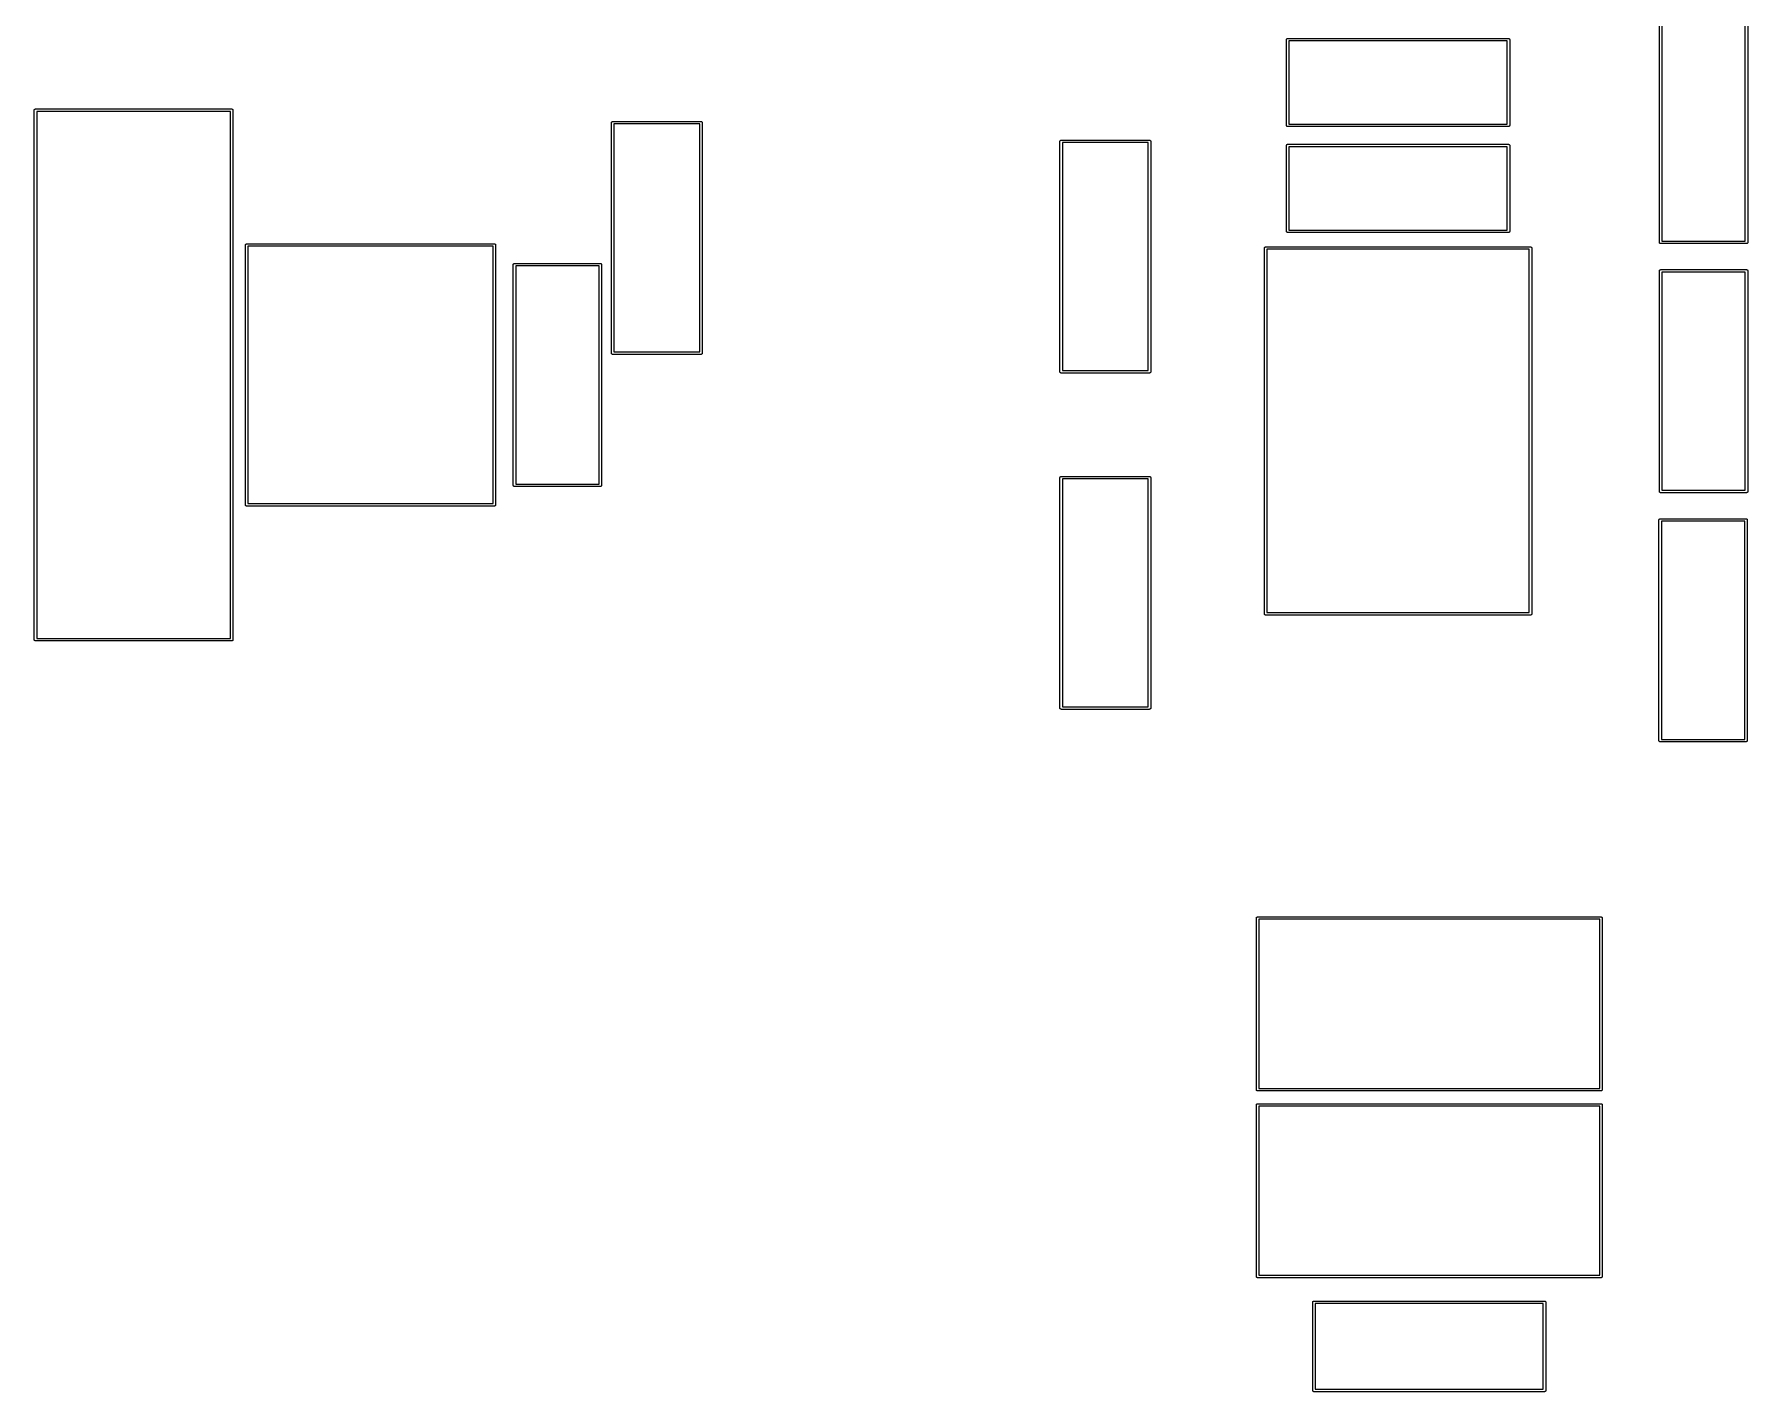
# Model space of a CAD drawing. Extents: x 104.9 to 182.6, y -105.1 to -62.1.
# Drawn here: x 104.91 to 139.84, y -103.8 to -76.11 of the extents above; entities that cross this region are included whole.
import ezdxf

# ---------------------------------------------------------------- set-up
doc = ezdxf.new("R2010")
doc.units = 0
doc.header["$MEASUREMENT"] = 0
doc.layers.add('BLACK', color=7, linetype='CONTINUOUS')

msp = doc.modelspace()

# ---------------------------------------------------------------- linework, layer by layer
at = {"layer": 'Black'}
for p, q in [((138.043, -80.355), (138.043, -75.855)), ((138.093, -75.88), (138.093, -80.33)), ((139.793, -80.33), (139.793, -75.88)), ((139.843, -75.855), (139.843, -80.355)), ((130.44, -76.2147), (130.441, -76.2126)), ((130.44, -76.2168), (130.44, -76.2147)), ((130.44, -76.219), (130.44, -76.2168)), ((130.44, -77.969), (130.44, -76.219)), ((130.441, -76.2126), (130.442, -76.2104)), ((130.442, -76.2104), (130.443, -76.2086)), ((130.443, -76.2065), (130.445, -76.2048)), ((130.443, -76.2086), (130.443, -76.2065)), ((130.445, -76.2048), (130.446, -76.2029)), ((130.446, -76.2029), (130.448, -76.2015)), ((130.448, -76.2015), (130.449, -76.1998)), ((130.449, -76.1998), (130.451, -76.1988)), ((130.451, -76.1988), (130.452, -76.1973)), ((130.452, -76.1973), (130.455, -76.1966)), ((130.455, -76.1966), (130.456, -76.1955)), ((130.456, -76.1955), (130.459, -76.1951)), ((130.459, -76.1951), (130.461, -76.1944)), ((130.461, -76.1944), (130.463, -76.1944)), ((130.463, -76.1944), (130.465, -76.194)), ((130.465, -76.194), (134.965, -76.194)), ((130.49, -76.244), (130.49, -77.944)), ((134.94, -76.244), (130.49, -76.244)), ((134.94, -77.944), (134.94, -76.244)), ((134.965, -76.194), (134.967, -76.1944)), ((134.967, -76.1944), (134.969, -76.1944)), ((134.969, -76.1944), (134.971, -76.1951)), ((134.971, -76.1951), (134.974, -76.1955)), ((134.974, -76.1955), (134.975, -76.1966)), ((134.975, -76.1966), (134.977, -76.1973)), ((134.977, -76.1973), (134.979, -76.1988)), ((134.979, -76.1988), (134.981, -76.1998)), ((134.981, -76.1998), (134.982, -76.2015)), ((134.982, -76.2015), (134.984, -76.2029)), ((134.984, -76.2029), (134.985, -76.2048)), ((134.985, -76.2048), (134.987, -76.2065)), ((134.987, -76.2065), (134.987, -76.2086)), ((134.987, -76.2086), (134.988, -76.2104)), ((134.988, -76.2104), (134.989, -76.2126)), ((134.989, -76.2126), (134.99, -76.2147)), ((134.99, -76.2147), (134.99, -76.2168)), ((134.99, -76.2168), (134.99, -76.219)), ((134.99, -76.219), (134.99, -77.969)), ((104.909, -77.6537), (104.91, -77.6516)), ((104.909, -77.6558), (104.909, -77.6537)), ((104.909, -77.658), (104.909, -77.6558)), ((104.909, -88.458), (104.909, -77.658)), ((104.91, -77.6516), (104.911, -77.6494)), ((104.911, -77.6494), (104.912, -77.6476)), ((104.912, -77.6455), (104.914, -77.6438)), ((104.912, -77.6476), (104.912, -77.6455)), ((104.914, -77.6438), (104.915, -77.6419)), ((104.915, -77.6419), (104.917, -77.6405)), ((104.917, -77.6405), (104.918, -77.6388)), ((104.918, -77.6388), (104.92, -77.6378)), ((104.92, -77.6378), (104.921, -77.6363)), ((104.921, -77.6363), (104.924, -77.6356)), ((104.924, -77.6356), (104.925, -77.6345)), ((104.925, -77.6345), (104.928, -77.6341)), ((104.928, -77.6341), (104.93, -77.6334)), ((104.93, -77.6334), (104.932, -77.6334)), ((104.932, -77.6334), (104.934, -77.633)), ((104.934, -77.633), (108.934, -77.633)), ((104.959, -77.683), (104.959, -88.433)), ((108.909, -77.683), (104.959, -77.683)), ((108.909, -88.433), (108.909, -77.683)), ((108.934, -77.633), (108.936, -77.6334)), ((108.936, -77.6334), (108.938, -77.6334)), ((108.938, -77.6334), (108.94, -77.6341)), ((108.94, -77.6341), (108.943, -77.6345)), ((108.943, -77.6345), (108.944, -77.6356)), ((108.944, -77.6356), (108.947, -77.6363)), ((108.947, -77.6363), (108.948, -77.6378)), ((108.948, -77.6378), (108.95, -77.6388)), ((108.95, -77.6388), (108.951, -77.6405)), ((108.951, -77.6405), (108.953, -77.6419)), ((108.953, -77.6419), (108.954, -77.6438)), ((108.954, -77.6438), (108.956, -77.6455)), ((108.956, -77.6455), (108.956, -77.6476)), ((108.956, -77.6476), (108.957, -77.6494)), ((108.957, -77.6494), (108.958, -77.6516)), ((108.958, -77.6516), (108.959, -77.6537)), ((108.959, -77.6537), (108.959, -77.6558)), ((108.959, -77.6558), (108.959, -77.658)), ((108.959, -77.658), (108.959, -88.458)), ((116.68, -77.9015), (116.682, -77.8998)), ((116.68, -77.9036), (116.68, -77.9015)), ((116.682, -77.8998), (116.683, -77.8979)), ((116.683, -77.8979), (116.685, -77.8965)), ((116.685, -77.8965), (116.686, -77.8948)), ((116.686, -77.8948), (116.688, -77.8938)), ((116.688, -77.8938), (116.689, -77.8923)), ((116.689, -77.8923), (116.692, -77.8916)), ((116.692, -77.8916), (116.693, -77.8905)), ((116.693, -77.8905), (116.696, -77.8901)), ((116.696, -77.8901), (116.698, -77.8894)), ((116.698, -77.8894), (116.7, -77.8894)), ((116.7, -77.8894), (116.702, -77.889)), ((116.702, -77.889), (118.502, -77.889)), ((118.502, -77.889), (118.504, -77.8894)), ((118.504, -77.8894), (118.506, -77.8894)), ((118.506, -77.8894), (118.508, -77.8901)), ((118.508, -77.8901), (118.511, -77.8905)), ((118.511, -77.8905), (118.512, -77.8916)), ((118.512, -77.8916), (118.514, -77.8923)), ((118.514, -77.8923), (118.516, -77.8938)), ((118.516, -77.8938), (118.518, -77.8948)), ((118.518, -77.8948), (118.519, -77.8965)), ((118.519, -77.8965), (118.521, -77.8979)), ((118.521, -77.8979), (118.522, -77.8998)), ((118.522, -77.8998), (118.524, -77.9015)), ((118.524, -77.9015), (118.524, -77.9036)), ((116.677, -77.9097), (116.678, -77.9076)), ((116.677, -77.9118), (116.677, -77.9097)), ((116.677, -77.914), (116.677, -77.9118)), ((116.677, -82.614), (116.677, -77.914)), ((116.678, -77.9076), (116.679, -77.9054)), ((116.679, -77.9054), (116.68, -77.9036)), ((116.727, -77.939), (116.727, -82.589)), ((118.477, -77.939), (116.727, -77.939)), ((118.477, -82.589), (118.477, -77.939)), ((118.524, -77.9036), (118.525, -77.9054)), ((118.525, -77.9054), (118.526, -77.9076)), ((118.526, -77.9076), (118.527, -77.9097)), ((118.527, -77.9097), (118.527, -77.9118)), ((118.527, -77.9118), (118.527, -77.914)), ((118.527, -77.914), (118.527, -82.614)), ((130.44, -77.9712), (130.44, -77.969)), ((130.44, -77.9733), (130.44, -77.9712)), ((130.441, -77.9754), (130.44, -77.9733)), ((130.442, -77.9776), (130.441, -77.9754)), ((130.443, -77.9794), (130.442, -77.9776)), ((130.443, -77.9815), (130.443, -77.9794)), ((130.445, -77.9832), (130.443, -77.9815)), ((130.446, -77.9851), (130.445, -77.9832)), ((130.448, -77.9865), (130.446, -77.9851)), ((130.449, -77.9882), (130.448, -77.9865)), ((130.451, -77.9892), (130.449, -77.9882)), ((130.452, -77.9907), (130.451, -77.9892)), ((130.455, -77.9914), (130.452, -77.9907)), ((130.456, -77.9925), (130.455, -77.9914)), ((130.459, -77.9929), (130.456, -77.9925)), ((130.461, -77.9936), (130.459, -77.9929)), ((130.463, -77.9936), (130.461, -77.9936)), ((130.465, -77.994), (130.463, -77.9936)), ((134.965, -77.994), (130.465, -77.994)), ((130.49, -77.944), (134.94, -77.944)), ((134.967, -77.9936), (134.965, -77.994)), ((134.969, -77.9936), (134.967, -77.9936)), ((134.971, -77.9929), (134.969, -77.9936)), ((134.974, -77.9925), (134.971, -77.9929)), ((134.975, -77.9914), (134.974, -77.9925)), ((134.977, -77.9907), (134.975, -77.9914)), ((134.979, -77.9892), (134.977, -77.9907)), ((134.981, -77.9882), (134.979, -77.9892)), ((134.982, -77.9865), (134.981, -77.9882)), ((134.984, -77.9851), (134.982, -77.9865)), ((134.985, -77.9832), (134.984, -77.9851)), ((134.987, -77.9815), (134.985, -77.9832)), ((134.988, -77.9776), (134.987, -77.9794)), ((134.987, -77.9794), (134.987, -77.9815)), ((134.989, -77.9754), (134.988, -77.9776)), ((134.99, -77.9733), (134.989, -77.9754)), ((134.99, -77.969), (134.99, -77.9712)), ((134.99, -77.9712), (134.99, -77.9733)), ((125.821, -78.2907), (125.822, -78.2886)), ((125.821, -78.2928), (125.821, -78.2907)), ((125.821, -78.295), (125.821, -78.2928)), ((125.821, -82.995), (125.821, -78.295)), ((125.822, -78.2886), (125.823, -78.2864)), ((125.823, -78.2864), (125.824, -78.2846)), ((125.824, -78.2825), (125.826, -78.2808)), ((125.824, -78.2846), (125.824, -78.2825)), ((125.826, -78.2808), (125.827, -78.2789)), ((125.827, -78.2789), (125.829, -78.2775)), ((125.829, -78.2775), (125.83, -78.2758)), ((125.83, -78.2758), (125.832, -78.2748)), ((125.832, -78.2748), (125.834, -78.2733)), ((125.834, -78.2733), (125.836, -78.2726)), ((125.836, -78.2726), (125.837, -78.2715)), ((125.837, -78.2715), (125.84, -78.2711)), ((125.84, -78.2711), (125.842, -78.2704)), ((125.842, -78.2704), (125.844, -78.2704)), ((125.844, -78.2704), (125.846, -78.27)), ((125.846, -78.27), (127.646, -78.27)), ((125.871, -78.32), (125.871, -82.97)), ((127.621, -78.32), (125.871, -78.32)), ((127.621, -82.97), (127.621, -78.32)), ((127.646, -78.27), (127.648, -78.2704)), ((127.648, -78.2704), (127.65, -78.2704)), ((127.65, -78.2704), (127.652, -78.2711)), ((127.652, -78.2711), (127.655, -78.2715)), ((127.655, -78.2715), (127.656, -78.2726)), ((127.656, -78.2726), (127.658, -78.2733)), ((127.658, -78.2733), (127.66, -78.2748)), ((127.66, -78.2748), (127.662, -78.2758)), ((127.662, -78.2758), (127.663, -78.2775)), ((127.663, -78.2775), (127.665, -78.2789)), ((127.665, -78.2789), (127.666, -78.2808)), ((127.666, -78.2808), (127.668, -78.2825)), ((127.668, -78.2825), (127.668, -78.2846)), ((127.668, -78.2846), (127.669, -78.2864)), ((127.669, -78.2864), (127.67, -78.2886)), ((127.67, -78.2886), (127.671, -78.2907)), ((127.671, -78.2907), (127.671, -78.2928)), ((127.671, -78.2928), (127.671, -78.295)), ((127.671, -78.295), (127.671, -82.995)), ((130.44, -78.3737), (130.441, -78.3716)), ((130.44, -78.3758), (130.44, -78.3737)), ((130.44, -78.378), (130.44, -78.3758)), ((130.44, -80.128), (130.44, -78.378)), ((130.441, -78.3716), (130.442, -78.3694)), ((130.442, -78.3694), (130.443, -78.3676)), ((130.443, -78.3655), (130.445, -78.3638)), ((130.443, -78.3676), (130.443, -78.3655)), ((130.445, -78.3638), (130.446, -78.3619)), ((130.446, -78.3619), (130.448, -78.3605)), ((130.448, -78.3605), (130.449, -78.3588)), ((130.449, -78.3588), (130.451, -78.3578)), ((130.451, -78.3578), (130.452, -78.3563)), ((130.452, -78.3563), (130.455, -78.3556)), ((130.455, -78.3556), (130.456, -78.3545)), ((130.456, -78.3545), (130.459, -78.3541)), ((130.459, -78.3541), (130.461, -78.3534)), ((130.461, -78.3534), (130.463, -78.3534)), ((130.463, -78.3534), (130.465, -78.353)), ((130.465, -78.353), (134.965, -78.353)), ((130.49, -78.403), (130.49, -80.103)), ((134.94, -78.403), (130.49, -78.403)), ((134.94, -80.103), (134.94, -78.403)), ((134.965, -78.353), (134.967, -78.3534)), ((134.967, -78.3534), (134.969, -78.3534)), ((134.969, -78.3534), (134.971, -78.3541)), ((134.971, -78.3541), (134.974, -78.3545)), ((134.974, -78.3545), (134.975, -78.3556)), ((134.975, -78.3556), (134.977, -78.3563)), ((134.977, -78.3563), (134.979, -78.3578)), ((134.979, -78.3578), (134.981, -78.3588)), ((134.981, -78.3588), (134.982, -78.3605)), ((134.982, -78.3605), (134.984, -78.3619)), ((134.984, -78.3619), (134.985, -78.3638)), ((134.985, -78.3638), (134.987, -78.3655)), ((134.987, -78.3655), (134.987, -78.3676)), ((134.987, -78.3676), (134.988, -78.3694)), ((134.988, -78.3694), (134.989, -78.3716)), ((134.989, -78.3716), (134.99, -78.3737)), ((134.99, -78.3737), (134.99, -78.3758)), ((134.99, -78.3758), (134.99, -78.378)), ((134.99, -78.378), (134.99, -80.128)), ((130.44, -80.1302), (130.44, -80.128)), ((130.44, -80.1323), (130.44, -80.1302)), ((130.441, -80.1344), (130.44, -80.1323)), ((130.442, -80.1366), (130.441, -80.1344)), ((130.443, -80.1384), (130.442, -80.1366)), ((130.443, -80.1405), (130.443, -80.1384)), ((130.445, -80.1422), (130.443, -80.1405)), ((130.446, -80.1441), (130.445, -80.1422)), ((130.448, -80.1455), (130.446, -80.1441)), ((130.449, -80.1472), (130.448, -80.1455)), ((130.451, -80.1482), (130.449, -80.1472)), ((130.452, -80.1497), (130.451, -80.1482)), ((130.455, -80.1504), (130.452, -80.1497)), ((130.456, -80.1515), (130.455, -80.1504)), ((130.459, -80.1519), (130.456, -80.1515)), ((130.461, -80.1526), (130.459, -80.1519)), ((130.463, -80.1526), (130.461, -80.1526)), ((130.465, -80.153), (130.463, -80.1526)), ((134.965, -80.153), (130.465, -80.153)), ((130.49, -80.103), (134.94, -80.103)), ((134.967, -80.1526), (134.965, -80.153)), ((134.969, -80.1526), (134.967, -80.1526)), ((134.971, -80.1519), (134.969, -80.1526)), ((134.974, -80.1515), (134.971, -80.1519)), ((134.975, -80.1504), (134.974, -80.1515)), ((134.977, -80.1497), (134.975, -80.1504)), ((134.979, -80.1482), (134.977, -80.1497)), ((134.981, -80.1472), (134.979, -80.1482)), ((134.982, -80.1455), (134.981, -80.1472)), ((134.984, -80.1441), (134.982, -80.1455)), ((134.985, -80.1422), (134.984, -80.1441)), ((134.987, -80.1405), (134.985, -80.1422)), ((134.988, -80.1366), (134.987, -80.1384)), ((134.987, -80.1384), (134.987, -80.1405)), ((134.989, -80.1344), (134.988, -80.1366)), ((134.99, -80.1323), (134.989, -80.1344)), ((134.99, -80.128), (134.99, -80.1302)), ((134.99, -80.1302), (134.99, -80.1323)), ((138.093, -80.33), (139.793, -80.33)), ((109.215, -80.4037), (109.216, -80.4016)), ((109.215, -80.4058), (109.215, -80.4037)), ((109.215, -80.408), (109.215, -80.4058)), ((109.215, -85.708), (109.215, -80.408)), ((109.216, -80.4016), (109.217, -80.3994)), ((109.217, -80.3994), (109.218, -80.3976)), ((109.218, -80.3955), (109.22, -80.3938)), ((109.218, -80.3976), (109.218, -80.3955)), ((109.22, -80.3938), (109.221, -80.3919)), ((109.221, -80.3919), (109.223, -80.3905)), ((109.223, -80.3905), (109.224, -80.3888)), ((109.224, -80.3888), (109.226, -80.3878)), ((109.226, -80.3878), (109.227, -80.3863)), ((109.227, -80.3863), (109.23, -80.3856)), ((109.23, -80.3856), (109.231, -80.3845)), ((109.231, -80.3845), (109.234, -80.3841)), ((109.234, -80.3841), (109.236, -80.3834)), ((109.236, -80.3834), (109.238, -80.3834)), ((109.238, -80.3834), (109.24, -80.383)), ((109.24, -80.383), (114.29, -80.383)), ((109.265, -80.433), (109.265, -85.683)), ((114.265, -80.433), (109.265, -80.433)), ((114.265, -85.683), (114.265, -80.433)), ((114.29, -80.383), (114.292, -80.3834)), ((114.292, -80.3834), (114.294, -80.3834)), ((114.294, -80.3834), (114.296, -80.3841)), ((114.296, -80.3841), (114.299, -80.3845)), ((114.299, -80.3845), (114.3, -80.3856)), ((114.3, -80.3856), (114.302, -80.3863)), ((114.302, -80.3863), (114.304, -80.3878)), ((114.304, -80.3878), (114.306, -80.3888)), ((114.306, -80.3888), (114.307, -80.3905)), ((114.307, -80.3905), (114.309, -80.3919)), ((114.309, -80.3919), (114.31, -80.3938)), ((114.31, -80.3938), (114.312, -80.3955)), ((114.312, -80.3955), (114.312, -80.3976)), ((114.312, -80.3976), (114.313, -80.3994)), ((114.313, -80.3994), (114.314, -80.4016)), ((114.314, -80.4016), (114.315, -80.4037)), ((114.315, -80.4037), (114.315, -80.4058)), ((114.315, -80.4058), (114.315, -80.408)), ((114.315, -80.408), (114.315, -85.708)), ((129.99, -80.4667), (129.991, -80.4646)), ((129.99, -80.4688), (129.99, -80.4667)), ((129.99, -80.471), (129.99, -80.4688)), ((129.99, -87.931), (129.99, -80.471)), ((129.991, -80.4646), (129.992, -80.4624)), ((129.992, -80.4624), (129.993, -80.4606)), ((129.993, -80.4585), (129.995, -80.4568)), ((129.993, -80.4606), (129.993, -80.4585)), ((129.995, -80.4568), (129.996, -80.4549)), ((129.996, -80.4549), (129.998, -80.4535)), ((129.998, -80.4535), (129.999, -80.4518)), ((129.999, -80.4518), (130.001, -80.4508)), ((130.001, -80.4508), (130.002, -80.4493)), ((130.002, -80.4493), (130.005, -80.4486)), ((130.005, -80.4486), (130.006, -80.4475)), ((130.006, -80.4475), (130.009, -80.4471)), ((130.009, -80.4471), (130.011, -80.4464)), ((130.011, -80.4464), (130.013, -80.4464)), ((130.013, -80.4464), (130.015, -80.446)), ((130.015, -80.446), (135.415, -80.446)), ((130.04, -80.496), (130.04, -87.906)), ((135.39, -80.496), (130.04, -80.496)), ((135.39, -87.906), (135.39, -80.496)), ((135.415, -80.446), (135.417, -80.4464)), ((135.417, -80.4464), (135.419, -80.4464)), ((135.419, -80.4464), (135.421, -80.4471)), ((135.421, -80.4471), (135.424, -80.4475)), ((135.424, -80.4475), (135.425, -80.4486)), ((135.425, -80.4486), (135.427, -80.4493)), ((135.427, -80.4493), (135.429, -80.4508)), ((135.429, -80.4508), (135.431, -80.4518)), ((135.431, -80.4518), (135.432, -80.4535)), ((135.432, -80.4535), (135.434, -80.4549)), ((135.434, -80.4549), (135.435, -80.4568)), ((135.435, -80.4568), (135.437, -80.4585)), ((135.437, -80.4585), (135.437, -80.4606)), ((135.437, -80.4606), (135.438, -80.4624)), ((135.438, -80.4624), (135.439, -80.4646)), ((135.439, -80.4646), (135.44, -80.4667)), ((135.44, -80.4667), (135.44, -80.4688)), ((135.44, -80.4688), (135.44, -80.471)), ((135.44, -80.471), (135.44, -87.931)), ((138.043, -80.3572), (138.043, -80.355)), ((138.043, -80.3593), (138.043, -80.3572)), ((138.044, -80.3614), (138.043, -80.3593)), ((138.045, -80.3636), (138.044, -80.3614)), ((138.046, -80.3654), (138.045, -80.3636)), ((138.046, -80.3675), (138.046, -80.3654)), ((138.048, -80.3692), (138.046, -80.3675)), ((138.049, -80.3711), (138.048, -80.3692)), ((138.051, -80.3725), (138.049, -80.3711)), ((138.052, -80.3742), (138.051, -80.3725)), ((138.054, -80.3752), (138.052, -80.3742)), ((138.055, -80.3767), (138.054, -80.3752)), ((138.058, -80.3774), (138.055, -80.3767)), ((138.059, -80.3785), (138.058, -80.3774)), ((138.062, -80.3789), (138.059, -80.3785)), ((138.064, -80.3796), (138.062, -80.3789)), ((138.066, -80.3796), (138.064, -80.3796)), ((138.068, -80.38), (138.066, -80.3796)), ((139.818, -80.38), (138.068, -80.38)), ((139.82, -80.3796), (139.818, -80.38)), ((139.822, -80.3796), (139.82, -80.3796)), ((139.824, -80.3789), (139.822, -80.3796)), ((139.827, -80.3785), (139.824, -80.3789)), ((139.828, -80.3774), (139.827, -80.3785)), ((139.831, -80.3767), (139.828, -80.3774)), ((139.832, -80.3752), (139.831, -80.3767)), ((139.834, -80.3742), (139.832, -80.3752)), ((139.835, -80.3725), (139.834, -80.3742)), ((139.837, -80.3711), (139.835, -80.3725)), ((139.838, -80.3692), (139.837, -80.3711)), ((139.84, -80.3675), (139.838, -80.3692)), ((139.841, -80.3636), (139.84, -80.3654)), ((139.84, -80.3654), (139.84, -80.3675)), ((139.842, -80.3614), (139.841, -80.3636)), ((139.843, -80.3593), (139.842, -80.3614)), ((139.843, -80.355), (139.843, -80.3572)), ((139.843, -80.3572), (139.843, -80.3593)), ((114.675, -80.8037), (114.676, -80.8016)), ((114.675, -80.8058), (114.675, -80.8037)), ((114.675, -80.808), (114.675, -80.8058)), ((114.675, -85.308), (114.675, -80.808)), ((114.676, -80.8016), (114.677, -80.7994)), ((114.677, -80.7994), (114.678, -80.7976)), ((114.678, -80.7955), (114.68, -80.7938)), ((114.678, -80.7976), (114.678, -80.7955)), ((114.68, -80.7938), (114.681, -80.7919)), ((114.681, -80.7919), (114.683, -80.7905)), ((114.683, -80.7905), (114.684, -80.7888)), ((114.684, -80.7888), (114.686, -80.7878)), ((114.686, -80.7878), (114.688, -80.7863)), ((114.688, -80.7863), (114.69, -80.7856)), ((114.69, -80.7856), (114.691, -80.7845)), ((114.691, -80.7845), (114.694, -80.7841)), ((114.694, -80.7841), (114.696, -80.7834)), ((114.696, -80.7834), (114.698, -80.7834)), ((114.698, -80.7834), (114.7, -80.783)), ((114.7, -80.783), (116.45, -80.783)), ((114.725, -80.833), (114.725, -85.283)), ((116.425, -80.833), (114.725, -80.833)), ((116.425, -85.283), (116.425, -80.833)), ((116.45, -80.783), (116.452, -80.7834)), ((116.452, -80.7834), (116.454, -80.7834)), ((116.454, -80.7834), (116.456, -80.7841)), ((116.456, -80.7841), (116.459, -80.7845)), ((116.459, -80.7845), (116.46, -80.7856)), ((116.46, -80.7856), (116.462, -80.7863)), ((116.462, -80.7863), (116.464, -80.7878)), ((116.464, -80.7878), (116.466, -80.7888)), ((116.466, -80.7888), (116.467, -80.7905)), ((116.467, -80.7905), (116.469, -80.7919)), ((116.469, -80.7919), (116.47, -80.7938)), ((116.47, -80.7938), (116.472, -80.7955)), ((116.472, -80.7955), (116.472, -80.7976)), ((116.472, -80.7976), (116.473, -80.7994)), ((116.473, -80.7994), (116.474, -80.8016)), ((116.474, -80.8016), (116.475, -80.8037)), ((116.475, -80.8037), (116.475, -80.8058)), ((116.475, -80.8058), (116.475, -80.808)), ((116.475, -80.808), (116.475, -85.308)), ((138.043, -80.9307), (138.044, -80.9286)), ((138.043, -80.9328), (138.043, -80.9307)), ((138.043, -80.935), (138.043, -80.9328)), ((138.043, -85.435), (138.043, -80.935)), ((138.044, -80.9286), (138.045, -80.9264)), ((138.045, -80.9264), (138.046, -80.9246)), ((138.046, -80.9225), (138.048, -80.9208)), ((138.046, -80.9246), (138.046, -80.9225)), ((138.048, -80.9208), (138.049, -80.9189)), ((138.049, -80.9189), (138.051, -80.9175)), ((138.051, -80.9175), (138.052, -80.9158)), ((138.052, -80.9158), (138.054, -80.9148)), ((138.054, -80.9148), (138.055, -80.9133)), ((138.055, -80.9133), (138.058, -80.9126)), ((138.058, -80.9126), (138.059, -80.9115)), ((138.059, -80.9115), (138.062, -80.9111)), ((138.062, -80.9111), (138.064, -80.9104)), ((138.064, -80.9104), (138.066, -80.9104)), ((138.066, -80.9104), (138.068, -80.91)), ((138.068, -80.91), (139.818, -80.91)), ((138.093, -80.96), (138.093, -85.41)), ((139.793, -80.96), (138.093, -80.96)), ((139.793, -85.41), (139.793, -80.96)), ((139.818, -80.91), (139.82, -80.9104)), ((139.82, -80.9104), (139.822, -80.9104)), ((139.822, -80.9104), (139.824, -80.9111)), ((139.824, -80.9111), (139.827, -80.9115)), ((139.827, -80.9115), (139.828, -80.9126)), ((139.828, -80.9126), (139.831, -80.9133)), ((139.831, -80.9133), (139.832, -80.9148)), ((139.832, -80.9148), (139.834, -80.9158)), ((139.834, -80.9158), (139.835, -80.9175)), ((139.835, -80.9175), (139.837, -80.9189)), ((139.837, -80.9189), (139.838, -80.9208)), ((139.838, -80.9208), (139.84, -80.9225)), ((139.84, -80.9225), (139.84, -80.9246)), ((139.84, -80.9246), (139.841, -80.9264)), ((139.841, -80.9264), (139.842, -80.9286)), ((139.842, -80.9286), (139.843, -80.9307)), ((139.843, -80.9307), (139.843, -80.9328)), ((139.843, -80.9328), (139.843, -80.935)), ((139.843, -80.935), (139.843, -85.435)), ((116.677, -82.6162), (116.677, -82.614)), ((116.677, -82.6183), (116.677, -82.6162)), ((116.678, -82.6204), (116.677, -82.6183)), ((116.679, -82.6226), (116.678, -82.6204)), ((116.68, -82.6244), (116.679, -82.6226)), ((116.68, -82.6265), (116.68, -82.6244)), ((116.682, -82.6282), (116.68, -82.6265)), ((116.683, -82.6301), (116.682, -82.6282)), ((116.685, -82.6315), (116.683, -82.6301)), ((116.686, -82.6332), (116.685, -82.6315)), ((116.688, -82.6342), (116.686, -82.6332)), ((116.689, -82.6357), (116.688, -82.6342)), ((116.692, -82.6364), (116.689, -82.6357)), ((116.693, -82.6375), (116.692, -82.6364)), ((116.696, -82.6379), (116.693, -82.6375)), ((116.698, -82.6386), (116.696, -82.6379)), ((116.7, -82.6386), (116.698, -82.6386)), ((116.702, -82.639), (116.7, -82.6386)), ((118.502, -82.639), (116.702, -82.639)), ((116.727, -82.589), (118.477, -82.589)), ((118.504, -82.6386), (118.502, -82.639)), ((118.506, -82.6386), (118.504, -82.6386)), ((118.508, -82.6379), (118.506, -82.6386)), ((118.511, -82.6375), (118.508, -82.6379)), ((118.512, -82.6364), (118.511, -82.6375)), ((118.514, -82.6357), (118.512, -82.6364)), ((118.516, -82.6342), (118.514, -82.6357)), ((118.518, -82.6332), (118.516, -82.6342)), ((118.519, -82.6315), (118.518, -82.6332)), ((118.521, -82.6301), (118.519, -82.6315)), ((118.522, -82.6282), (118.521, -82.6301)), ((118.524, -82.6265), (118.522, -82.6282)), ((118.525, -82.6226), (118.524, -82.6244)), ((118.524, -82.6244), (118.524, -82.6265)), ((118.526, -82.6204), (118.525, -82.6226)), ((118.527, -82.6183), (118.526, -82.6204)), ((118.527, -82.614), (118.527, -82.6162)), ((118.527, -82.6162), (118.527, -82.6183)), ((125.821, -82.9972), (125.821, -82.995)), ((125.821, -82.9993), (125.821, -82.9972)), ((125.822, -83.0014), (125.821, -82.9993)), ((125.823, -83.0036), (125.822, -83.0014)), ((125.824, -83.0054), (125.823, -83.0036)), ((125.824, -83.0075), (125.824, -83.0054)), ((125.826, -83.0092), (125.824, -83.0075)), ((125.827, -83.0111), (125.826, -83.0092)), ((125.829, -83.0125), (125.827, -83.0111)), ((125.83, -83.0142), (125.829, -83.0125)), ((125.832, -83.0152), (125.83, -83.0142)), ((125.834, -83.0167), (125.832, -83.0152)), ((125.836, -83.0174), (125.834, -83.0167)), ((125.837, -83.0185), (125.836, -83.0174)), ((125.84, -83.0189), (125.837, -83.0185)), ((125.842, -83.0196), (125.84, -83.0189)), ((125.844, -83.0196), (125.842, -83.0196)), ((125.846, -83.02), (125.844, -83.0196)), ((127.646, -83.02), (125.846, -83.02)), ((125.871, -82.97), (127.621, -82.97)), ((127.648, -83.0196), (127.646, -83.02)), ((127.65, -83.0196), (127.648, -83.0196)), ((127.652, -83.0189), (127.65, -83.0196)), ((127.655, -83.0185), (127.652, -83.0189)), ((127.656, -83.0174), (127.655, -83.0185)), ((127.658, -83.0167), (127.656, -83.0174)), ((127.66, -83.0152), (127.658, -83.0167)), ((127.662, -83.0142), (127.66, -83.0152)), ((127.663, -83.0125), (127.662, -83.0142)), ((127.665, -83.0111), (127.663, -83.0125)), ((127.666, -83.0092), (127.665, -83.0111)), ((127.668, -83.0075), (127.666, -83.0092)), ((127.669, -83.0036), (127.668, -83.0054)), ((127.668, -83.0054), (127.668, -83.0075)), ((127.67, -83.0014), (127.669, -83.0036)), ((127.671, -82.9993), (127.67, -83.0014)), ((127.671, -82.995), (127.671, -82.9972)), ((127.671, -82.9972), (127.671, -82.9993)), ((125.821, -85.1487), (125.822, -85.1466)), ((125.821, -85.1508), (125.821, -85.1487)), ((125.821, -85.153), (125.821, -85.1508)), ((125.821, -89.853), (125.821, -85.153)), ((125.822, -85.1466), (125.823, -85.1444)), ((125.823, -85.1444), (125.824, -85.1426)), ((125.824, -85.1405), (125.826, -85.1388)), ((125.824, -85.1426), (125.824, -85.1405)), ((125.826, -85.1388), (125.827, -85.1369)), ((125.827, -85.1369), (125.829, -85.1355)), ((125.829, -85.1355), (125.83, -85.1338)), ((125.83, -85.1338), (125.832, -85.1328)), ((125.832, -85.1328), (125.834, -85.1313)), ((125.834, -85.1313), (125.836, -85.1306)), ((125.836, -85.1306), (125.837, -85.1295)), ((125.837, -85.1295), (125.84, -85.1291)), ((125.84, -85.1291), (125.842, -85.1284)), ((125.842, -85.1284), (125.844, -85.1284)), ((125.844, -85.1284), (125.846, -85.128)), ((125.846, -85.128), (127.646, -85.128)), ((125.871, -85.178), (125.871, -89.828)), ((127.621, -85.178), (125.871, -85.178)), ((127.621, -89.828), (127.621, -85.178)), ((127.646, -85.128), (127.648, -85.1284)), ((127.648, -85.1284), (127.65, -85.1284)), ((127.65, -85.1284), (127.652, -85.1291)), ((127.652, -85.1291), (127.655, -85.1295)), ((127.655, -85.1295), (127.656, -85.1306)), ((127.656, -85.1306), (127.658, -85.1313)), ((127.658, -85.1313), (127.66, -85.1328)), ((127.66, -85.1328), (127.662, -85.1338)), ((127.662, -85.1338), (127.663, -85.1355)), ((127.663, -85.1355), (127.665, -85.1369)), ((127.665, -85.1369), (127.666, -85.1388)), ((127.666, -85.1388), (127.668, -85.1405)), ((127.668, -85.1405), (127.668, -85.1426)), ((127.668, -85.1426), (127.669, -85.1444)), ((127.669, -85.1444), (127.67, -85.1466)), ((127.67, -85.1466), (127.671, -85.1487)), ((127.671, -85.1487), (127.671, -85.1508)), ((127.671, -85.1508), (127.671, -85.153)), ((127.671, -85.153), (127.671, -89.853)), ((114.675, -85.3102), (114.675, -85.308)), ((114.675, -85.3123), (114.675, -85.3102)), ((114.676, -85.3144), (114.675, -85.3123)), ((114.677, -85.3166), (114.676, -85.3144)), ((114.678, -85.3184), (114.677, -85.3166)), ((114.678, -85.3205), (114.678, -85.3184)), ((114.68, -85.3222), (114.678, -85.3205)), ((114.681, -85.3241), (114.68, -85.3222)), ((114.683, -85.3255), (114.681, -85.3241)), ((114.684, -85.3272), (114.683, -85.3255)), ((114.686, -85.3282), (114.684, -85.3272)), ((114.688, -85.3297), (114.686, -85.3282)), ((114.69, -85.3304), (114.688, -85.3297)), ((114.691, -85.3315), (114.69, -85.3304)), ((114.694, -85.3319), (114.691, -85.3315)), ((114.696, -85.3326), (114.694, -85.3319)), ((114.698, -85.3326), (114.696, -85.3326)), ((114.7, -85.333), (114.698, -85.3326)), ((116.45, -85.333), (114.7, -85.333)), ((114.725, -85.283), (116.425, -85.283)), ((116.452, -85.3326), (116.45, -85.333)), ((116.454, -85.3326), (116.452, -85.3326)), ((116.456, -85.3319), (116.454, -85.3326)), ((116.459, -85.3315), (116.456, -85.3319)), ((116.46, -85.3304), (116.459, -85.3315)), ((116.462, -85.3297), (116.46, -85.3304)), ((116.464, -85.3282), (116.462, -85.3297)), ((116.466, -85.3272), (116.464, -85.3282)), ((116.467, -85.3255), (116.466, -85.3272)), ((116.469, -85.3241), (116.467, -85.3255)), ((116.47, -85.3222), (116.469, -85.3241)), ((116.472, -85.3205), (116.47, -85.3222)), ((116.473, -85.3166), (116.472, -85.3184)), ((116.472, -85.3184), (116.472, -85.3205)), ((116.474, -85.3144), (116.473, -85.3166)), ((116.475, -85.3123), (116.474, -85.3144)), ((116.475, -85.308), (116.475, -85.3102)), ((116.475, -85.3102), (116.475, -85.3123)), ((138.043, -85.4372), (138.043, -85.435)), ((138.043, -85.4393), (138.043, -85.4372)), ((138.044, -85.4414), (138.043, -85.4393)), ((138.045, -85.4436), (138.044, -85.4414)), ((138.046, -85.4454), (138.045, -85.4436)), ((138.046, -85.4475), (138.046, -85.4454)), ((138.048, -85.4492), (138.046, -85.4475)), ((138.049, -85.4511), (138.048, -85.4492)), ((138.051, -85.4525), (138.049, -85.4511)), ((138.052, -85.4542), (138.051, -85.4525)), ((138.054, -85.4552), (138.052, -85.4542)), ((138.055, -85.4567), (138.054, -85.4552)), ((138.058, -85.4574), (138.055, -85.4567)), ((138.059, -85.4585), (138.058, -85.4574)), ((138.062, -85.4589), (138.059, -85.4585)), ((138.064, -85.4596), (138.062, -85.4589)), ((138.066, -85.4596), (138.064, -85.4596)), ((138.068, -85.46), (138.066, -85.4596)), ((139.818, -85.46), (138.068, -85.46)), ((138.093, -85.41), (139.793, -85.41)), ((139.82, -85.4596), (139.818, -85.46)), ((139.822, -85.4596), (139.82, -85.4596)), ((139.824, -85.4589), (139.822, -85.4596)), ((139.827, -85.4585), (139.824, -85.4589)), ((139.828, -85.4574), (139.827, -85.4585)), ((139.831, -85.4567), (139.828, -85.4574)), ((139.832, -85.4552), (139.831, -85.4567)), ((139.834, -85.4542), (139.832, -85.4552)), ((139.835, -85.4525), (139.834, -85.4542)), ((139.837, -85.4511), (139.835, -85.4525)), ((139.838, -85.4492), (139.837, -85.4511)), ((139.84, -85.4475), (139.838, -85.4492)), ((139.841, -85.4436), (139.84, -85.4454)), ((139.84, -85.4454), (139.84, -85.4475)), ((139.842, -85.4414), (139.841, -85.4436)), ((139.843, -85.4393), (139.842, -85.4414)), ((139.843, -85.435), (139.843, -85.4372)), ((139.843, -85.4372), (139.843, -85.4393)), ((109.215, -85.7102), (109.215, -85.708)), ((109.215, -85.7123), (109.215, -85.7102)), ((109.216, -85.7144), (109.215, -85.7123)), ((109.217, -85.7166), (109.216, -85.7144)), ((109.218, -85.7184), (109.217, -85.7166)), ((109.218, -85.7205), (109.218, -85.7184)), ((109.22, -85.7222), (109.218, -85.7205)), ((109.221, -85.7241), (109.22, -85.7222)), ((109.223, -85.7255), (109.221, -85.7241)), ((109.224, -85.7272), (109.223, -85.7255)), ((109.226, -85.7282), (109.224, -85.7272)), ((109.227, -85.7297), (109.226, -85.7282)), ((109.23, -85.7304), (109.227, -85.7297)), ((109.231, -85.7315), (109.23, -85.7304)), ((109.234, -85.7319), (109.231, -85.7315)), ((109.236, -85.7326), (109.234, -85.7319)), ((109.238, -85.7326), (109.236, -85.7326)), ((109.24, -85.733), (109.238, -85.7326)), ((114.29, -85.733), (109.24, -85.733)), ((109.265, -85.683), (114.265, -85.683)), ((114.292, -85.7326), (114.29, -85.733)), ((114.294, -85.7326), (114.292, -85.7326)), ((114.296, -85.7319), (114.294, -85.7326)), ((114.299, -85.7315), (114.296, -85.7319)), ((114.3, -85.7304), (114.299, -85.7315)), ((114.302, -85.7297), (114.3, -85.7304)), ((114.304, -85.7282), (114.302, -85.7297)), ((114.306, -85.7272), (114.304, -85.7282)), ((114.307, -85.7255), (114.306, -85.7272)), ((114.309, -85.7241), (114.307, -85.7255)), ((114.31, -85.7222), (114.309, -85.7241)), ((114.312, -85.7205), (114.31, -85.7222)), ((114.313, -85.7166), (114.312, -85.7184)), ((114.312, -85.7184), (114.312, -85.7205)), ((114.314, -85.7144), (114.313, -85.7166)), ((114.315, -85.7123), (114.314, -85.7144)), ((114.315, -85.708), (114.315, -85.7102)), ((114.315, -85.7102), (114.315, -85.7123)), ((138.033, -86.0107), (138.034, -86.0086)), ((138.033, -86.0128), (138.033, -86.0107)), ((138.033, -86.015), (138.033, -86.0128)), ((138.033, -90.515), (138.033, -86.015)), ((138.034, -86.0086), (138.035, -86.0064)), ((138.035, -86.0064), (138.036, -86.0046)), ((138.036, -86.0025), (138.038, -86.0008)), ((138.036, -86.0046), (138.036, -86.0025)), ((138.038, -86.0008), (138.039, -85.9989)), ((138.039, -85.9989), (138.041, -85.9975)), ((138.041, -85.9975), (138.042, -85.9958)), ((138.042, -85.9958), (138.044, -85.9948)), ((138.044, -85.9948), (138.046, -85.9933)), ((138.046, -85.9933), (138.048, -85.9926)), ((138.048, -85.9926), (138.049, -85.9915)), ((138.049, -85.9915), (138.052, -85.9911)), ((138.052, -85.9911), (138.054, -85.9904)), ((138.054, -85.9904), (138.056, -85.9904)), ((138.056, -85.9904), (138.058, -85.99)), ((138.058, -85.99), (139.808, -85.99)), ((138.083, -86.04), (138.083, -90.49)), ((139.783, -86.04), (138.083, -86.04)), ((139.783, -90.49), (139.783, -86.04)), ((139.808, -85.99), (139.81, -85.9904)), ((139.81, -85.9904), (139.812, -85.9904)), ((139.812, -85.9904), (139.814, -85.9911)), ((139.814, -85.9911), (139.817, -85.9915)), ((139.817, -85.9915), (139.818, -85.9926)), ((139.818, -85.9926), (139.82, -85.9933)), ((139.82, -85.9933), (139.822, -85.9948)), ((139.822, -85.9948), (139.824, -85.9958)), ((139.824, -85.9958), (139.825, -85.9975)), ((139.825, -85.9975), (139.827, -85.9989)), ((139.827, -85.9989), (139.828, -86.0008)), ((139.828, -86.0008), (139.83, -86.0025)), ((139.83, -86.0025), (139.83, -86.0046)), ((139.83, -86.0046), (139.831, -86.0064)), ((139.831, -86.0064), (139.832, -86.0086)), ((139.832, -86.0086), (139.833, -86.0107)), ((139.833, -86.0107), (139.833, -86.0128)), ((139.833, -86.0128), (139.833, -86.015)), ((139.833, -86.015), (139.833, -90.515)), ((129.99, -87.9332), (129.99, -87.931)), ((129.99, -87.9353), (129.99, -87.9332)), ((129.991, -87.9374), (129.99, -87.9353)), ((129.992, -87.9396), (129.991, -87.9374)), ((129.993, -87.9414), (129.992, -87.9396)), ((129.993, -87.9435), (129.993, -87.9414)), ((129.995, -87.9452), (129.993, -87.9435)), ((129.996, -87.9471), (129.995, -87.9452)), ((129.998, -87.9485), (129.996, -87.9471)), ((129.999, -87.9502), (129.998, -87.9485)), ((130.001, -87.9512), (129.999, -87.9502)), ((130.002, -87.9527), (130.001, -87.9512)), ((130.005, -87.9534), (130.002, -87.9527)), ((130.006, -87.9545), (130.005, -87.9534)), ((130.009, -87.9549), (130.006, -87.9545)), ((130.011, -87.9556), (130.009, -87.9549)), ((130.013, -87.9556), (130.011, -87.9556)), ((130.015, -87.956), (130.013, -87.9556)), ((135.415, -87.956), (130.015, -87.956)), ((130.04, -87.906), (135.39, -87.906)), ((135.417, -87.9556), (135.415, -87.956)), ((135.419, -87.9556), (135.417, -87.9556)), ((135.421, -87.9549), (135.419, -87.9556)), ((135.424, -87.9545), (135.421, -87.9549)), ((135.425, -87.9534), (135.424, -87.9545)), ((135.427, -87.9527), (135.425, -87.9534)), ((135.429, -87.9512), (135.427, -87.9527)), ((135.431, -87.9502), (135.429, -87.9512)), ((135.432, -87.9485), (135.431, -87.9502)), ((135.434, -87.9471), (135.432, -87.9485)), ((135.435, -87.9452), (135.434, -87.9471)), ((135.437, -87.9435), (135.435, -87.9452)), ((135.438, -87.9396), (135.437, -87.9414)), ((135.437, -87.9414), (135.437, -87.9435)), ((135.439, -87.9374), (135.438, -87.9396)), ((135.44, -87.9353), (135.439, -87.9374)), ((135.44, -87.931), (135.44, -87.9332)), ((135.44, -87.9332), (135.44, -87.9353)), ((104.909, -88.4602), (104.909, -88.458)), ((104.909, -88.4623), (104.909, -88.4602)), ((104.91, -88.4644), (104.909, -88.4623)), ((104.911, -88.4666), (104.91, -88.4644)), ((104.912, -88.4684), (104.911, -88.4666)), ((104.912, -88.4705), (104.912, -88.4684)), ((104.914, -88.4722), (104.912, -88.4705)), ((104.915, -88.4741), (104.914, -88.4722)), ((104.917, -88.4755), (104.915, -88.4741)), ((104.918, -88.4772), (104.917, -88.4755)), ((104.92, -88.4782), (104.918, -88.4772)), ((104.921, -88.4797), (104.92, -88.4782)), ((104.924, -88.4804), (104.921, -88.4797)), ((104.925, -88.4815), (104.924, -88.4804)), ((104.928, -88.4819), (104.925, -88.4815)), ((104.93, -88.4826), (104.928, -88.4819)), ((104.932, -88.4826), (104.93, -88.4826)), ((104.934, -88.483), (104.932, -88.4826)), ((108.934, -88.483), (104.934, -88.483)), ((104.959, -88.433), (108.909, -88.433)), ((108.936, -88.4826), (108.934, -88.483)), ((108.938, -88.4826), (108.936, -88.4826)), ((108.94, -88.4819), (108.938, -88.4826)), ((108.943, -88.4815), (108.94, -88.4819)), ((108.944, -88.4804), (108.943, -88.4815)), ((108.947, -88.4797), (108.944, -88.4804)), ((108.948, -88.4782), (108.947, -88.4797)), ((108.95, -88.4772), (108.948, -88.4782)), ((108.951, -88.4755), (108.95, -88.4772)), ((108.953, -88.4741), (108.951, -88.4755)), ((108.954, -88.4722), (108.953, -88.4741)), ((108.956, -88.4705), (108.954, -88.4722)), ((108.957, -88.4666), (108.956, -88.4684)), ((108.956, -88.4684), (108.956, -88.4705)), ((108.958, -88.4644), (108.957, -88.4666)), ((108.959, -88.4623), (108.958, -88.4644)), ((108.959, -88.458), (108.959, -88.4602)), ((108.959, -88.4602), (108.959, -88.4623)), ((125.821, -89.8552), (125.821, -89.853)), ((125.821, -89.8573), (125.821, -89.8552)), ((125.822, -89.8594), (125.821, -89.8573)), ((125.823, -89.8616), (125.822, -89.8594)), ((125.824, -89.8634), (125.823, -89.8616)), ((125.824, -89.8655), (125.824, -89.8634)), ((125.826, -89.8672), (125.824, -89.8655)), ((125.827, -89.8691), (125.826, -89.8672)), ((125.829, -89.8705), (125.827, -89.8691)), ((125.83, -89.8722), (125.829, -89.8705)), ((125.832, -89.8732), (125.83, -89.8722)), ((125.834, -89.8747), (125.832, -89.8732)), ((125.836, -89.8754), (125.834, -89.8747)), ((125.837, -89.8765), (125.836, -89.8754)), ((125.84, -89.8769), (125.837, -89.8765)), ((125.842, -89.8776), (125.84, -89.8769)), ((125.844, -89.8776), (125.842, -89.8776)), ((125.846, -89.878), (125.844, -89.8776)), ((127.646, -89.878), (125.846, -89.878)), ((125.871, -89.828), (127.621, -89.828)), ((127.648, -89.8776), (127.646, -89.878)), ((127.65, -89.8776), (127.648, -89.8776)), ((127.652, -89.8769), (127.65, -89.8776)), ((127.655, -89.8765), (127.652, -89.8769)), ((127.656, -89.8754), (127.655, -89.8765)), ((127.658, -89.8747), (127.656, -89.8754)), ((127.66, -89.8732), (127.658, -89.8747)), ((127.662, -89.8722), (127.66, -89.8732)), ((127.663, -89.8705), (127.662, -89.8722)), ((127.665, -89.8691), (127.663, -89.8705)), ((127.666, -89.8672), (127.665, -89.8691)), ((127.668, -89.8655), (127.666, -89.8672)), ((127.669, -89.8616), (127.668, -89.8634)), ((127.668, -89.8634), (127.668, -89.8655)), ((127.67, -89.8594), (127.669, -89.8616)), ((127.671, -89.8573), (127.67, -89.8594)), ((127.671, -89.853), (127.671, -89.8552)), ((127.671, -89.8552), (127.671, -89.8573)), ((138.033, -90.5172), (138.033, -90.515)), ((138.033, -90.5193), (138.033, -90.5172)), ((138.034, -90.5214), (138.033, -90.5193)), ((138.035, -90.5236), (138.034, -90.5214)), ((138.036, -90.5254), (138.035, -90.5236)), ((138.036, -90.5275), (138.036, -90.5254)), ((138.038, -90.5292), (138.036, -90.5275)), ((138.039, -90.5311), (138.038, -90.5292)), ((138.041, -90.5325), (138.039, -90.5311)), ((138.042, -90.5342), (138.041, -90.5325)), ((138.044, -90.5352), (138.042, -90.5342)), ((138.046, -90.5367), (138.044, -90.5352)), ((138.048, -90.5374), (138.046, -90.5367)), ((138.049, -90.5385), (138.048, -90.5374)), ((138.052, -90.5389), (138.049, -90.5385)), ((138.054, -90.5396), (138.052, -90.5389)), ((138.056, -90.5396), (138.054, -90.5396)), ((138.058, -90.54), (138.056, -90.5396)), ((139.808, -90.54), (138.058, -90.54)), ((138.083, -90.49), (139.783, -90.49)), ((139.81, -90.5396), (139.808, -90.54)), ((139.812, -90.5396), (139.81, -90.5396)), ((139.814, -90.5389), (139.812, -90.5396)), ((139.817, -90.5385), (139.814, -90.5389)), ((139.818, -90.5374), (139.817, -90.5385)), ((139.82, -90.5367), (139.818, -90.5374)), ((139.822, -90.5352), (139.82, -90.5367)), ((139.824, -90.5342), (139.822, -90.5352)), ((139.825, -90.5325), (139.824, -90.5342)), ((139.827, -90.5311), (139.825, -90.5325)), ((139.828, -90.5292), (139.827, -90.5311)), ((139.83, -90.5275), (139.828, -90.5292)), ((139.831, -90.5236), (139.83, -90.5254)), ((139.83, -90.5254), (139.83, -90.5275)), ((139.832, -90.5214), (139.831, -90.5236)), ((139.833, -90.5193), (139.832, -90.5214)), ((139.833, -90.515), (139.833, -90.5172)), ((139.833, -90.5172), (139.833, -90.5193)), ((129.825, -94.1307), (129.826, -94.1286)), ((129.825, -94.1328), (129.825, -94.1307)), ((129.825, -94.135), (129.825, -94.1328)), ((129.825, -97.635), (129.825, -94.135)), ((129.826, -94.1286), (129.827, -94.1264)), ((129.827, -94.1264), (129.828, -94.1246)), ((129.828, -94.1225), (129.83, -94.1208)), ((129.828, -94.1246), (129.828, -94.1225)), ((129.83, -94.1208), (129.831, -94.1189)), ((129.831, -94.1189), (129.833, -94.1175)), ((129.833, -94.1175), (129.834, -94.1158)), ((129.834, -94.1158), (129.836, -94.1148)), ((129.836, -94.1148), (129.838, -94.1133)), ((129.838, -94.1133), (129.84, -94.1126)), ((129.84, -94.1126), (129.841, -94.1115)), ((129.841, -94.1115), (129.844, -94.1111)), ((129.844, -94.1111), (129.846, -94.1104)), ((129.846, -94.1104), (129.848, -94.1104)), ((129.848, -94.1104), (129.85, -94.11)), ((129.85, -94.11), (136.85, -94.11)), ((129.875, -94.16), (129.875, -97.61)), ((136.825, -94.16), (129.875, -94.16)), ((136.825, -97.61), (136.825, -94.16)), ((136.85, -94.11), (136.852, -94.1104)), ((136.852, -94.1104), (136.854, -94.1104)), ((136.854, -94.1104), (136.856, -94.1111)), ((136.856, -94.1111), (136.859, -94.1115)), ((136.859, -94.1115), (136.86, -94.1126)), ((136.86, -94.1126), (136.862, -94.1133)), ((136.862, -94.1133), (136.864, -94.1148)), ((136.864, -94.1148), (136.866, -94.1158)), ((136.866, -94.1158), (136.867, -94.1175)), ((136.867, -94.1175), (136.869, -94.1189)), ((136.869, -94.1189), (136.87, -94.1208)), ((136.87, -94.1208), (136.872, -94.1225)), ((136.872, -94.1225), (136.872, -94.1246)), ((136.872, -94.1246), (136.873, -94.1264)), ((136.873, -94.1264), (136.874, -94.1286)), ((136.874, -94.1286), (136.875, -94.1307)), ((136.875, -94.1307), (136.875, -94.1328)), ((136.875, -94.1328), (136.875, -94.135)), ((136.875, -94.135), (136.875, -97.635)), ((129.825, -97.6372), (129.825, -97.635)), ((129.825, -97.6393), (129.825, -97.6372)), ((129.826, -97.6414), (129.825, -97.6393)), ((129.827, -97.6436), (129.826, -97.6414)), ((129.828, -97.6454), (129.827, -97.6436)), ((129.828, -97.6475), (129.828, -97.6454)), ((129.83, -97.6492), (129.828, -97.6475)), ((129.831, -97.6511), (129.83, -97.6492)), ((129.833, -97.6525), (129.831, -97.6511)), ((129.834, -97.6542), (129.833, -97.6525)), ((129.836, -97.6552), (129.834, -97.6542)), ((129.838, -97.6567), (129.836, -97.6552)), ((129.84, -97.6574), (129.838, -97.6567)), ((129.841, -97.6585), (129.84, -97.6574)), ((129.844, -97.6589), (129.841, -97.6585)), ((129.846, -97.6596), (129.844, -97.6589)), ((129.848, -97.6596), (129.846, -97.6596)), ((129.85, -97.66), (129.848, -97.6596)), ((136.85, -97.66), (129.85, -97.66)), ((129.875, -97.61), (136.825, -97.61)), ((136.852, -97.6596), (136.85, -97.66)), ((136.854, -97.6596), (136.852, -97.6596)), ((136.856, -97.6589), (136.854, -97.6596)), ((136.859, -97.6585), (136.856, -97.6589)), ((136.86, -97.6574), (136.859, -97.6585)), ((136.862, -97.6567), (136.86, -97.6574)), ((136.864, -97.6552), (136.862, -97.6567)), ((136.866, -97.6542), (136.864, -97.6552)), ((136.867, -97.6525), (136.866, -97.6542)), ((136.869, -97.6511), (136.867, -97.6525)), ((136.87, -97.6492), (136.869, -97.6511)), ((136.872, -97.6475), (136.87, -97.6492)), ((136.873, -97.6436), (136.872, -97.6454)), ((136.872, -97.6454), (136.872, -97.6475)), ((136.874, -97.6414), (136.873, -97.6436)), ((136.875, -97.6393), (136.874, -97.6414)), ((136.875, -97.635), (136.875, -97.6372)), ((136.875, -97.6372), (136.875, -97.6393)), ((129.825, -97.9407), (129.826, -97.9386)), ((129.825, -97.9428), (129.825, -97.9407)), ((129.825, -97.945), (129.825, -97.9428)), ((129.825, -101.445), (129.825, -97.945)), ((129.826, -97.9386), (129.827, -97.9364)), ((129.827, -97.9364), (129.828, -97.9346)), ((129.828, -97.9325), (129.83, -97.9308)), ((129.828, -97.9346), (129.828, -97.9325)), ((129.83, -97.9308), (129.831, -97.9289)), ((129.831, -97.9289), (129.833, -97.9275)), ((129.833, -97.9275), (129.834, -97.9258)), ((129.834, -97.9258), (129.836, -97.9248)), ((129.836, -97.9248), (129.838, -97.9233)), ((129.838, -97.9233), (129.84, -97.9226)), ((129.84, -97.9226), (129.841, -97.9215)), ((129.841, -97.9215), (129.844, -97.9211)), ((129.844, -97.9211), (129.846, -97.9204)), ((129.846, -97.9204), (129.848, -97.9204)), ((129.848, -97.9204), (129.85, -97.92)), ((129.85, -97.92), (136.85, -97.92)), ((129.875, -97.97), (129.875, -101.42)), ((136.825, -97.97), (129.875, -97.97)), ((136.825, -101.42), (136.825, -97.97)), ((136.85, -97.92), (136.852, -97.9204)), ((136.852, -97.9204), (136.854, -97.9204)), ((136.854, -97.9204), (136.856, -97.9211)), ((136.856, -97.9211), (136.859, -97.9215)), ((136.859, -97.9215), (136.86, -97.9226)), ((136.86, -97.9226), (136.862, -97.9233)), ((136.862, -97.9233), (136.864, -97.9248)), ((136.864, -97.9248), (136.866, -97.9258)), ((136.866, -97.9258), (136.867, -97.9275)), ((136.867, -97.9275), (136.869, -97.9289)), ((136.869, -97.9289), (136.87, -97.9308)), ((136.87, -97.9308), (136.872, -97.9325)), ((136.872, -97.9325), (136.872, -97.9346)), ((136.872, -97.9346), (136.873, -97.9364)), ((136.873, -97.9364), (136.874, -97.9386)), ((136.874, -97.9386), (136.875, -97.9407)), ((136.875, -97.9407), (136.875, -97.9428)), ((136.875, -97.9428), (136.875, -97.945)), ((136.875, -97.945), (136.875, -101.445)), ((129.825, -101.447), (129.825, -101.445)), ((129.825, -101.449), (129.825, -101.447)), ((129.826, -101.451), (129.825, -101.449)), ((129.827, -101.454), (129.826, -101.451)), ((129.828, -101.455), (129.827, -101.454)), ((129.828, -101.457), (129.828, -101.455)), ((129.83, -101.459), (129.828, -101.457)), ((129.831, -101.461), (129.83, -101.459)), ((129.833, -101.462), (129.831, -101.461)), ((129.834, -101.464), (129.833, -101.462)), ((129.836, -101.465), (129.834, -101.464)), ((129.838, -101.467), (129.836, -101.465)), ((129.84, -101.467), (129.838, -101.467)), ((129.841, -101.468), (129.84, -101.467)), ((129.844, -101.469), (129.841, -101.468)), ((129.846, -101.47), (129.844, -101.469)), ((129.848, -101.47), (129.846, -101.47)), ((129.85, -101.47), (129.848, -101.47)), ((136.85, -101.47), (129.85, -101.47)), ((129.875, -101.42), (136.825, -101.42)), ((136.852, -101.47), (136.85, -101.47)), ((136.854, -101.47), (136.852, -101.47)), ((136.856, -101.469), (136.854, -101.47)), ((136.859, -101.468), (136.856, -101.469)), ((136.86, -101.467), (136.859, -101.468)), ((136.862, -101.467), (136.86, -101.467)), ((136.864, -101.465), (136.862, -101.467)), ((136.866, -101.464), (136.864, -101.465)), ((136.867, -101.462), (136.866, -101.464)), ((136.869, -101.461), (136.867, -101.462)), ((136.87, -101.459), (136.869, -101.461)), ((136.872, -101.457), (136.87, -101.459)), ((136.873, -101.454), (136.872, -101.455)), ((136.872, -101.455), (136.872, -101.457)), ((136.874, -101.451), (136.873, -101.454)), ((136.875, -101.449), (136.874, -101.451)), ((136.875, -101.445), (136.875, -101.447)), ((136.875, -101.447), (136.875, -101.449)), ((130.975, -101.966), (130.976, -101.964)), ((130.975, -101.968), (130.975, -101.966)), ((130.975, -101.97), (130.975, -101.968)), ((130.975, -103.77), (130.975, -101.97)), ((130.976, -101.964), (130.977, -101.961)), ((130.977, -101.961), (130.978, -101.96)), ((130.978, -101.957), (130.98, -101.956)), ((130.978, -101.96), (130.978, -101.957)), ((130.98, -101.956), (130.981, -101.954)), ((130.981, -101.954), (130.983, -101.953)), ((130.983, -101.953), (130.984, -101.951)), ((130.984, -101.951), (130.986, -101.95)), ((130.986, -101.95), (130.987, -101.948)), ((130.987, -101.948), (130.99, -101.948)), ((130.99, -101.948), (130.991, -101.947)), ((130.991, -101.947), (130.994, -101.946)), ((130.994, -101.946), (130.996, -101.945)), ((130.996, -101.945), (130.998, -101.945)), ((130.998, -101.945), (131, -101.945)), ((131, -101.945), (135.7, -101.945)), ((131.025, -101.995), (131.025, -103.745)), ((135.675, -101.995), (131.025, -101.995)), ((135.675, -103.745), (135.675, -101.995)), ((135.7, -101.945), (135.702, -101.945)), ((135.702, -101.945), (135.704, -101.945)), ((135.704, -101.945), (135.706, -101.946)), ((135.706, -101.946), (135.709, -101.947)), ((135.709, -101.947), (135.71, -101.948)), ((135.71, -101.948), (135.713, -101.948)), ((135.713, -101.948), (135.714, -101.95)), ((135.714, -101.95), (135.716, -101.951)), ((135.716, -101.951), (135.717, -101.953)), ((135.717, -101.953), (135.719, -101.954)), ((135.719, -101.954), (135.72, -101.956)), ((135.72, -101.956), (135.722, -101.957)), ((135.722, -101.957), (135.722, -101.96)), ((135.722, -101.96), (135.723, -101.961)), ((135.723, -101.961), (135.724, -101.964)), ((135.724, -101.964), (135.725, -101.966)), ((135.725, -101.966), (135.725, -101.968)), ((135.725, -101.968), (135.725, -101.97)), ((135.725, -101.97), (135.725, -103.77)), ((131.025, -103.745), (135.675, -103.745)), ((130.975, -103.772), (130.975, -103.77)), ((130.975, -103.774), (130.975, -103.772)), ((130.976, -103.776), (130.975, -103.774)), ((130.977, -103.779), (130.976, -103.776)), ((130.978, -103.78), (130.977, -103.779)), ((130.978, -103.782), (130.978, -103.78)), ((130.98, -103.784), (130.978, -103.782)), ((130.981, -103.786), (130.98, -103.784)), ((130.983, -103.787), (130.981, -103.786)), ((130.984, -103.789), (130.983, -103.787)), ((130.986, -103.79), (130.984, -103.789)), ((130.987, -103.792), (130.986, -103.79)), ((130.99, -103.792), (130.987, -103.792)), ((130.991, -103.793), (130.99, -103.792)), ((130.994, -103.794), (130.991, -103.793)), ((130.996, -103.795), (130.994, -103.794)), ((130.998, -103.795), (130.996, -103.795)), ((131, -103.795), (130.998, -103.795)), ((135.7, -103.795), (131, -103.795)), ((135.702, -103.795), (135.7, -103.795)), ((135.704, -103.795), (135.702, -103.795)), ((135.706, -103.794), (135.704, -103.795)), ((135.709, -103.793), (135.706, -103.794)), ((135.71, -103.792), (135.709, -103.793)), ((135.713, -103.792), (135.71, -103.792)), ((135.714, -103.79), (135.713, -103.792)), ((135.716, -103.789), (135.714, -103.79)), ((135.717, -103.787), (135.716, -103.789)), ((135.719, -103.786), (135.717, -103.787)), ((135.72, -103.784), (135.719, -103.786)), ((135.722, -103.782), (135.72, -103.784)), ((135.723, -103.779), (135.722, -103.78)), ((135.722, -103.78), (135.722, -103.782)), ((135.724, -103.776), (135.723, -103.779)), ((135.725, -103.774), (135.724, -103.776)), ((135.725, -103.77), (135.725, -103.772)), ((135.725, -103.772), (135.725, -103.774))]:
    msp.add_line(p, q, dxfattribs=at)

doc.saveas('drawing.dxf')
